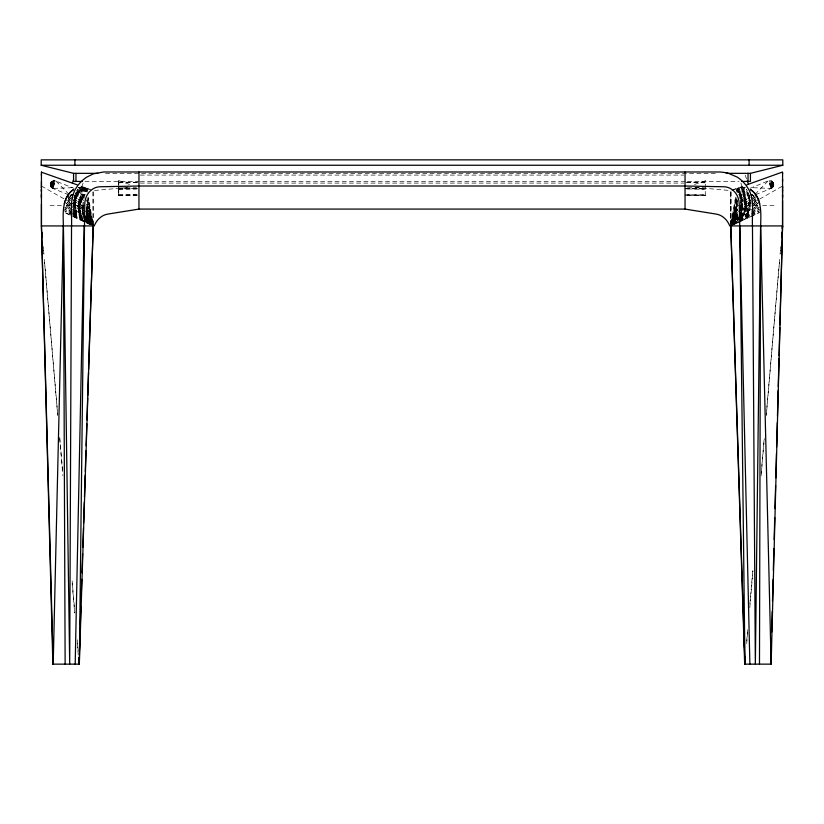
<?xml version="1.0" encoding="UTF-8"?>
<svg xmlns="http://www.w3.org/2000/svg" width="824" height="824" viewBox="0 0 824 824"><rect width="100%" height="100%" fill="white"/><g stroke="black" fill="none" stroke-linecap="round" stroke-linejoin="round"><path stroke-width="0.62" stroke-dasharray="4.12 3.09" d="M129.44 184.452L118.728 180.549L118.728 195.535L118.728 191.322M118.728 190.653L118.728 188.851L136.423 188.428M118.728 188.119L118.728 187.244M118.728 184.792L118.728 181.28M705.272 195.515L705.272 180.549M749.964 188.366L768.226 180.837L771.501 180.94L771.254 188.418L755.278 194.794M68.722 194.794L52.746 188.418L51.397 181.713L50.954 182.228L50.182 184.761L51.593 187.718L51.397 181.713L54.466 180.549L74.036 188.366M68.979 194.351L55.775 180.837L52.746 188.418L52.139 188.119L51.129 187.244L51.397 181.713L50.449 186.08L52.746 188.418L72.893 187.666M53.127 180.703L52.746 188.418L51.129 187.244M746.668 641.082L747.77 628.269M749.881 603.92L752.981 568.045M761.18 473.223L764.281 437.348M766.279 414.287L779.689 259.241L766.289 415.564M780.791 246.428L780.132 254.111L780.699 247.705M746.709 643.647L747.811 630.834M749.789 607.762L752.981 570.61M761.119 475.788L764.312 438.626M771.501 180.94L772.088 181.28L771.254 188.418L751.107 187.666M755.021 194.351L768.226 180.837L771.254 188.418L771.861 188.119L772.603 181.713L772.088 181.28M50.449 186.08L50.954 182.228L52.746 188.418L55.126 180.631M53.787 180.569L52.746 188.418L50.738 186.688L51.397 181.713L52.139 188.119M731.351 223.18L733.71 214.786L739.2 210.965M731.269 224.674L735.595 198.378M736.635 192.116L737.253 188.356L741.023 187.46L745.967 187.707M735.502 197.121L730.703 225.93L738.448 221.841M736.553 190.869L736.965 188.356L740.786 187.46L745.792 187.707L740.611 200.84M736.347 198.975L731.063 225.93L750.365 215.631M737.542 192.857L738.51 187.954M736.296 197.75L730.703 225.93L738.036 220.75M737.511 191.632L738.242 187.954M52.499 180.94L52.746 188.418L50.212 184.092L50.954 182.228L50.254 185.431L52.746 188.418L54.466 180.549M736.955 199.995L731.063 225.93L737.604 210.532M738.644 192.589L739.767 187.656M736.677 199.995L730.703 225.93L737.284 213.818M738.376 192.589L739.519 187.656M737.49 201.108L731.382 224.684L737.295 206.649M739.097 194.897L741.023 187.46M737.542 199.861L730.703 225.93L737.624 209.852M738.84 194.897L740.786 187.46M769.534 180.549L771.254 188.418L773.788 184.092L773.046 182.228L771.254 188.418L773.551 186.08L773.643 183.433L772.603 181.713L771.254 188.418L773.262 186.688L772.603 181.713L772.407 187.718L772.603 181.713L773.551 186.08L771.254 188.418L768.874 180.631M737.377 204.228L731.063 225.93L737.48 207.905M739.478 196.998L742.28 187.357M737.449 203.023L730.703 225.93L737.305 209.203M739.581 195.793L742.064 187.357M50.212 184.092L50.604 182.804L52.746 188.418L50.182 184.761L50.954 182.228M740.024 198.213L743.526 187.367M737.408 205.444L730.703 225.93L737.635 206.711M739.777 198.213L743.32 187.367M740.477 199.501L744.762 187.491M83.111 183.083L81.885 186.512L81.885 209.08L83.821 210.336M740.673 198.296L744.566 187.491M731.527 224.736L737.583 209.203M740.385 202.035L745.504 188.902M740.621 203.425L746.657 189.211M740.58 202.962L746.503 189.18M737.336 212.304L731.588 224.787L737.748 212.489M740.477 205.485L747.286 190.725M737.645 214.055L731.341 224.849L737.593 211.16M740.766 204.352L747.121 190.725M773.643 183.433L771.254 188.418L770.213 180.569M740.539 206.896L747.79 192.342M731.269 224.808L737.48 212.489M740.302 206.896L747.636 192.342M737.799 215.054L731.733 224.839L737.562 213.818M740.519 208.317L748.789 192.909M740.271 208.317L748.645 192.909M731.702 224.818L737.48 214.796M740.694 209.234L749.047 194.773M740.786 208.668L748.985 194.639M740.498 210.707L749.933 195.484M731.393 224.839L737.531 215.054M740.251 210.707L749.809 195.484M737.398 216.393L731.764 224.87L738.356 217.021M740.92 211.099L750.077 197.338M738.397 215.981L731.475 224.931L737.83 215.342M740.683 211.099L749.953 197.338M737.655 216.671L731.794 224.9L738.664 215.981M740.591 212.561L750.118 199.202M731.444 224.9L737.377 216.671M740.343 212.561L749.995 199.202M739.416 214.992L750.819 200.078M739.169 214.992L750.695 200.078M739.169 216.032L750.51 202.189M753.754 198.234L755.371 196.256M751.21 201.2L731.527 224.942L738.304 217.382M752.024 200.211L755.309 196.256M731.897 224.973L738.572 217.382M739.406 216.434L751.086 203.147M751.921 202.199L756.092 197.451M739.149 216.434L750.973 203.147M754.351 199.346L756.041 197.451M732.773 224.107L738.768 217.763M739.622 216.856L750.757 205.063M754.187 201.437L755.896 199.614L754.104 201.437M732.443 224.107L738.51 217.763M741.971 214.137L750.643 205.063M732.876 224.138L738.304 218.793M741.93 215.229L750.983 206.309M751.89 205.413L756.422 200.953L751.787 205.413M732.536 224.138L738.953 217.897M739.87 217.011L750.87 206.309M740.302 217.485L732.907 224.241L740.786 217.711M741.229 216.64L750.468 208.204M754.166 204.826L756.937 202.292L754.084 204.826M732.577 224.241L738.191 219.174M741.93 215.795L753.146 205.67M771.861 188.119L772.871 187.244M741.755 216.887L750.51 209.492M732.68 224.282L740.549 217.711M741.528 216.887L750.386 209.492M733.041 224.386L738.953 219.781M739.942 219.009L750.798 210.553M751.776 209.78L757.699 205.176L751.673 209.78M732.701 224.386L738.695 219.781M739.694 219.009L750.674 210.553M733.133 224.447L738.304 220.75M739.334 220.008L750.705 211.871M751.735 211.14L757.946 206.7L751.632 211.14M739.077 220.008L750.592 211.871M733.154 224.561L738.366 221.151M739.406 220.472L750.88 212.973M751.931 212.293L759.234 207.524L751.828 212.293M740.179 210.336L753.043 202.838M732.814 224.561L738.098 221.151M739.159 220.472L750.767 212.973M733.236 224.633L738.685 221.409M739.777 220.76L750.664 214.312M751.756 213.663L759.378 209.142L751.643 213.663M732.907 224.633L738.417 221.409M739.519 220.76L750.54 214.312M754.145 202.22L758.513 199.727M759.604 199.099L782.563 186.008M751.498 215.033L759.44 210.79L751.725 214.848M739.561 221.265L750.623 215.435M69.855 195.257L73.892 193.825M734.472 224.303L750.386 216.753M751.519 216.207L759.481 212.438L734.153 224.303M71.173 195.535L70.504 195.453L73.635 194.258M732.093 190.231L737.253 188.356M731.908 190.179L743.145 186.142M694.56 184.452L705.272 180.837M752.827 195.535L754.145 195.257M71.843 195.515L70.504 195.453L73.305 194.639M72.512 195.381L70.504 195.453L73.717 194.804M78.023 187.707L84.233 187.656L91.907 190.231M87.447 190.869L87.035 188.356L83.214 187.46L78.208 187.707L83.389 200.84M70.504 195.453L73.14 195.144M94.492 190.468L128.791 187.419M752.158 195.515L753.496 195.453L750.108 193.825M118.728 182.804L138.957 182.228L118.728 182.228M118.728 189.396L136.423 188.912M118.728 195.144L136.423 194.845M118.728 187.965L136.423 187.707M118.728 195.453L136.423 195.278M105.585 173.339L718.415 173.339M140.245 175.09L683.755 175.09M84.985 181.435L139.05 181.435M140.338 181.435L686.238 181.435M687.525 181.435L739.015 181.435M705.272 182.228L685.043 182.228L705.272 182.804M140.245 183.093L683.755 183.093M118.728 188.366L138.957 188.366M685.043 188.366L705.272 188.366M118.728 188.851L138.957 188.851M685.043 188.851L705.272 188.851L687.577 188.428M118.728 194.804L138.957 194.804M685.043 194.804L705.272 194.804M118.728 195.257L138.957 195.257M685.043 195.257L705.272 195.257M50.068 205.701L61.388 205.701M66.28 205.701L85.624 205.701M738.376 205.701L757.72 205.701M762.612 205.701L773.932 205.701M687.577 195.278L705.272 195.453M687.577 187.707L705.272 187.965M687.577 194.845L705.272 195.144M687.577 188.912L705.272 189.396M751.488 195.381L753.496 195.453L750.365 194.258M695.209 187.419L729.508 190.468M750.86 195.144L753.496 195.453L750.695 194.639M750.283 194.804L753.496 195.453M80.855 186.142L92.092 190.179M89.847 224.303L64.529 212.438L72.481 216.207M73.614 216.753L89.528 224.303M72.275 214.848L64.529 210.769L72.502 215.033M73.377 215.435L84.439 221.265M85.552 221.841L93.297 225.93L88.498 197.121M73.635 215.631L92.937 225.93L87.045 199.995M41.437 186.008L64.396 199.099M65.487 199.727L69.855 202.22M70.957 202.838L81.885 209.08M72.358 213.663L64.643 209.142L72.244 213.663M73.46 214.312L84.481 220.76M85.583 221.409L91.093 224.633M73.336 214.312L84.223 220.76M85.315 221.409L90.764 224.633M72.172 212.293L64.787 207.524L72.069 212.293M73.233 212.973L84.841 220.472M85.902 221.151L91.186 224.561M84.8 210.965L90.29 214.786L92.648 223.18M73.12 212.973L84.594 220.472M85.634 221.151L90.846 224.561M72.368 211.14L66.085 206.7L72.265 211.14M73.408 211.871L84.924 220.008M85.964 220.75L93.297 225.93L87.705 197.75M73.295 211.871L84.666 220.008M85.696 220.75L90.867 224.447M72.327 209.78L66.332 205.176L72.224 209.78M73.326 210.553L84.305 219.009M85.305 219.781L91.299 224.386M73.202 210.553L84.058 219.009M85.047 219.781L90.959 224.386M73.614 209.492L82.472 216.887M83.451 217.711L91.32 224.282M73.49 209.492L82.245 216.887M83.214 217.711L90.99 224.282L83.698 217.485M69.916 204.826L67.115 202.292L69.834 204.826M70.854 205.67L82.07 215.795M85.809 219.174L91.423 224.241M73.532 208.204L82.771 216.64M72.213 205.413L67.63 200.953L72.11 205.413M73.13 206.309L84.13 217.011M85.047 217.897L91.464 224.138M73.017 206.309L82.07 215.229M85.696 218.793L91.124 224.138M69.896 201.437L68.155 199.614L69.813 201.437M73.357 205.063L82.029 214.137M85.49 217.763L91.557 224.107M73.243 205.063L84.378 216.856M85.233 217.763L91.227 224.107M67.959 197.451L69.649 199.346M73.027 203.147L84.851 216.434M85.696 217.382L92.453 224.973L72.79 201.2M67.908 197.451L72.079 202.199M72.914 203.147L84.594 216.434M85.428 217.382L92.103 224.973M68.691 196.256L71.976 200.211M68.629 196.256L70.246 198.234M73.49 202.189L84.831 216.032M85.645 217.021L92.123 224.942L86.602 216.393M73.305 200.078L84.831 214.992M85.603 215.981L92.525 224.931L86.17 215.342M73.181 200.078L84.584 214.992M85.335 215.981L92.175 224.931L86.345 216.671M74.005 199.202L83.657 212.561M86.623 216.671L92.556 224.9M73.882 199.202L83.409 212.561M74.047 197.338L83.317 211.099M73.923 197.338L83.08 211.099M74.191 195.484L83.749 210.707M86.469 215.054L92.607 224.839M74.067 195.484L83.502 210.707M86.201 215.054L92.267 224.839L86.438 213.818M75.015 194.639L83.214 208.668M86.355 214.055L92.659 224.849L86.407 211.16M74.953 194.773L83.306 209.234M86.52 214.796L92.298 224.818M75.355 192.909L83.729 208.317M86.716 213.818L93.297 225.93L87.323 199.995M75.211 192.909L83.481 208.317M76.364 192.342L83.698 206.896M86.52 212.489L92.731 224.808M76.21 192.342L83.461 206.896M86.252 212.489L92.381 224.808L86.664 212.304M50.357 183.433L52.746 188.418L51.912 181.28M76.879 190.725L83.234 204.352M76.714 190.725L83.523 205.485M77.497 189.18L83.42 202.962M86.376 209.852L93.297 225.93L86.458 199.861M77.343 189.211L83.379 203.425M86.396 210.532L92.937 225.93L86.623 204.228M86.695 209.203L93.297 225.93L86.551 203.023M78.496 188.902L83.615 202.035M86.417 209.203L92.473 224.736M79.434 187.491L83.327 198.296M86.365 206.711L93.297 225.93L86.592 205.444M745.184 175.1L746.822 179.663M740.889 183.083L742.115 186.512L742.115 209.08M79.238 187.491L83.523 199.501M86.52 207.905L92.937 225.93M80.68 187.367L84.223 198.213M80.474 187.367L83.976 198.213M86.705 206.649L92.545 224.725L86.51 201.108M773.788 184.092L773.396 182.804L771.254 188.418L770.873 180.703M773.046 182.228L773.818 184.761L771.254 188.418L773.746 185.431L773.046 182.228L773.551 186.08M81.936 187.357L84.419 195.793M81.72 187.357L84.522 196.998M83.214 187.46L85.16 194.897M82.977 187.46L84.903 194.897M84.481 187.656L85.624 192.589M84.233 187.656L85.356 192.589M85.758 187.954L86.489 191.632M85.49 187.954L86.458 192.857M87.653 198.975L92.7 224.705L88.405 198.378M86.747 188.356L87.365 192.116M43.209 246.428L43.868 254.111L43.301 247.705M57.721 414.287L44.311 259.241L57.711 415.564M59.719 437.348L62.82 473.223M72.131 580.858L74.902 612.891M77.229 639.795L78.332 652.608M59.689 438.626L62.881 475.788M72.121 583.423L74.654 612.891M77.291 643.647L78.28 655.173M731.063 191.868L731.063 223.407M730.703 191.868L730.703 223.407M118.728 180.549L118.728 195.535M93.225 191.848L93.297 223.407M92.937 191.868L92.937 223.407M730.775 191.848L730.775 223.397L730.775 191.848M753.857 196.102L751.581 199.078L753.775 196.102M759.264 202.096L754.403 206.206L759.244 202.096M69.68 206.206L64.756 202.096L69.597 206.206M72.533 199.078L70.225 196.102L72.419 199.078"/><path stroke-width="1.24" d="M41.437 196.72L41.437 195.391M41.437 191.848L41.437 189.932M41.437 187.862L41.437 187.069M41.437 172.195L77.126 184.803M88.57 369.852L93.225 225.93L79.331 664.144L52.86 664.144L41.437 225.93L41.437 204.105M41.437 198.11L41.437 193.722M41.437 190.838L41.437 189.129M41.437 187.285L41.437 181.61M41.437 175.265L41.437 173.843M41.437 171.989L41.437 225.93L94.255 225.93C96.439 220.152 101.404 215.126 107.645 214.116L138.957 209.08L138.957 171.989M745.277 660.302L744.947 664.144L730.775 225.93L744.669 664.144L771.14 664.144L782.563 225.93L782.563 200.562M782.563 198.11L782.563 194.124M782.563 192.95L782.563 189.932M782.563 190.426L782.563 187.285M782.563 186.008L782.563 187.862M782.563 181.61L782.563 179.168M782.563 173.843L782.563 172.824M759.481 664.144L760.614 225.93C761.005 213.828 762.262 197.286 750.437 189.602M749.881 664.144L739.241 204.105C739.118 198.296 736.429 192.352 731.465 189.129A14.647 14.647 0 0 0 723.76 186.76L685.043 186.008L138.957 186.008L100.24 186.76A14.647 14.647 0 0 0 92.535 189.129C87.571 192.352 84.882 198.296 84.759 204.105L79.331 664.144L78.774 657.737M78.723 660.302L79.053 664.144L79.125 657.717M75.19 664.144L84.182 225.93M52.86 664.144L53.138 652.577M770.873 661.569L771.346 643.585M771.666 632.018L772.212 611.46M772.49 601.17L773.077 579.324M773.314 570.332L773.901 548.485M774.148 539.493L774.735 517.647M774.972 508.645L775.6 485.511M775.806 477.807L776.455 453.385M776.63 446.958L777.289 422.547M777.454 416.12L778.144 390.422M778.247 386.559L779.01 358.296M779.082 355.721L779.844 327.447M779.906 324.883L782.563 225.93L782.563 171.989L746.874 184.803M79.053 664.144L79.258 657.717M79.506 650.012L80.093 632.018M80.34 624.304L80.917 606.309M81.164 598.605L81.792 579.324M81.998 572.907L82.627 553.625M82.833 547.198L83.451 527.926M83.626 522.787L84.285 502.218M84.45 497.078L85.16 475.232M85.284 471.38L85.954 450.821M86.118 445.681L86.819 423.835M86.942 419.972L87.653 398.126M87.735 395.561L88.487 372.427M745.339 656.46L744.669 664.144L744.597 657.717M782.563 225.93L782.347 228.485L782.563 225.93L729.745 225.93C727.561 220.152 722.596 215.126 716.355 214.116L685.043 209.08L138.957 209.08M73.439 189.602C61.718 197.358 63.036 213.849 63.386 225.93L65.137 664.144M64.324 203.631L64.756 202.096M72.368 183.093L73.594 179.673M73.563 189.602L71.472 191.137A23.402 16.645 -90 0 0 65.23 200.603L65.24 200.603M726.14 173.339L750.437 173.339L782.8 165.253L782.8 159.856L41.2 159.856L41.2 165.253L73.563 173.339L97.86 173.339M41.2 165.253L782.8 165.253M82.41 181.435L73.563 181.435L73.563 173.339M741.59 181.435L750.437 181.435L750.437 173.339M750.561 189.602L752.631 191.137A23.402 16.449 -90 0 1 758.791 200.603M747.234 180.806L748.46 184.236M759.244 202.096L759.666 203.631M41.437 225.93L53.2 664.144L63.386 225.93L69.7 664.144L71.534 225.93C72.193 213.148 68.845 198.646 76.611 187.285A34.031 34.031 0 0 1 86.891 177.047L93.359 173.843L103.69 171.989L720.31 171.989L727.231 172.824L737.109 177.047A34.031 34.031 0 0 1 747.389 187.285C755.155 198.646 751.807 213.148 752.466 225.93L755.34 664.144L760.614 225.93L771.14 664.144M739.818 225.93L744.947 664.144M744.309 632.018L744.484 647.437M782.563 195.391L782.563 196.72M749.088 159.856L749.088 165.253M748.027 173.339L748.027 181.435M685.043 171.989L685.043 209.08M75.973 173.339L75.973 181.435M74.912 159.856L74.912 165.253M782.007 232.337L781.564 237.456L782.017 232.337M42.436 237.456L41.993 232.337L42.426 237.456"/></g></svg>
